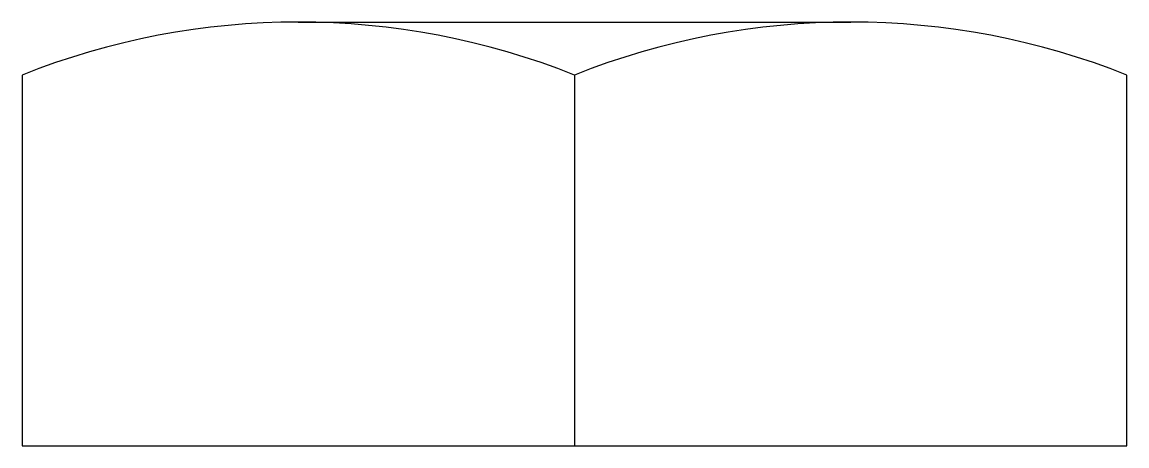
# Model space of a CAD drawing. Extents: x 0 to 22, y 0 to 8.5.
import ezdxf

# ---------------------------------------------------------------- set-up
doc = ezdxf.new("R2010")
doc.units = 0
doc.header["$LTSCALE"] = 10
doc.layers.get('0').update_dxf_attribs({"linetype": 'CONTINUOUS'})

msp = doc.modelspace()

# ---------------------------------------------------------------- linework, layer by layer
for p, q in [((5.5, 8.45), (16.5, 8.45)), ((0, 7.394), (0, 0)), ((11, 7.394), (11, 0)), ((22, 0), (22, 7.394)), ((0, 0), (22, 0))]:
    msp.add_line(p, q)
for centre in [(5.5, -6.398), (16.5, -6.398)]:
    msp.add_arc(centre, 14.848, 68.2579, 111.7421)

doc.saveas('drawing.dxf')
